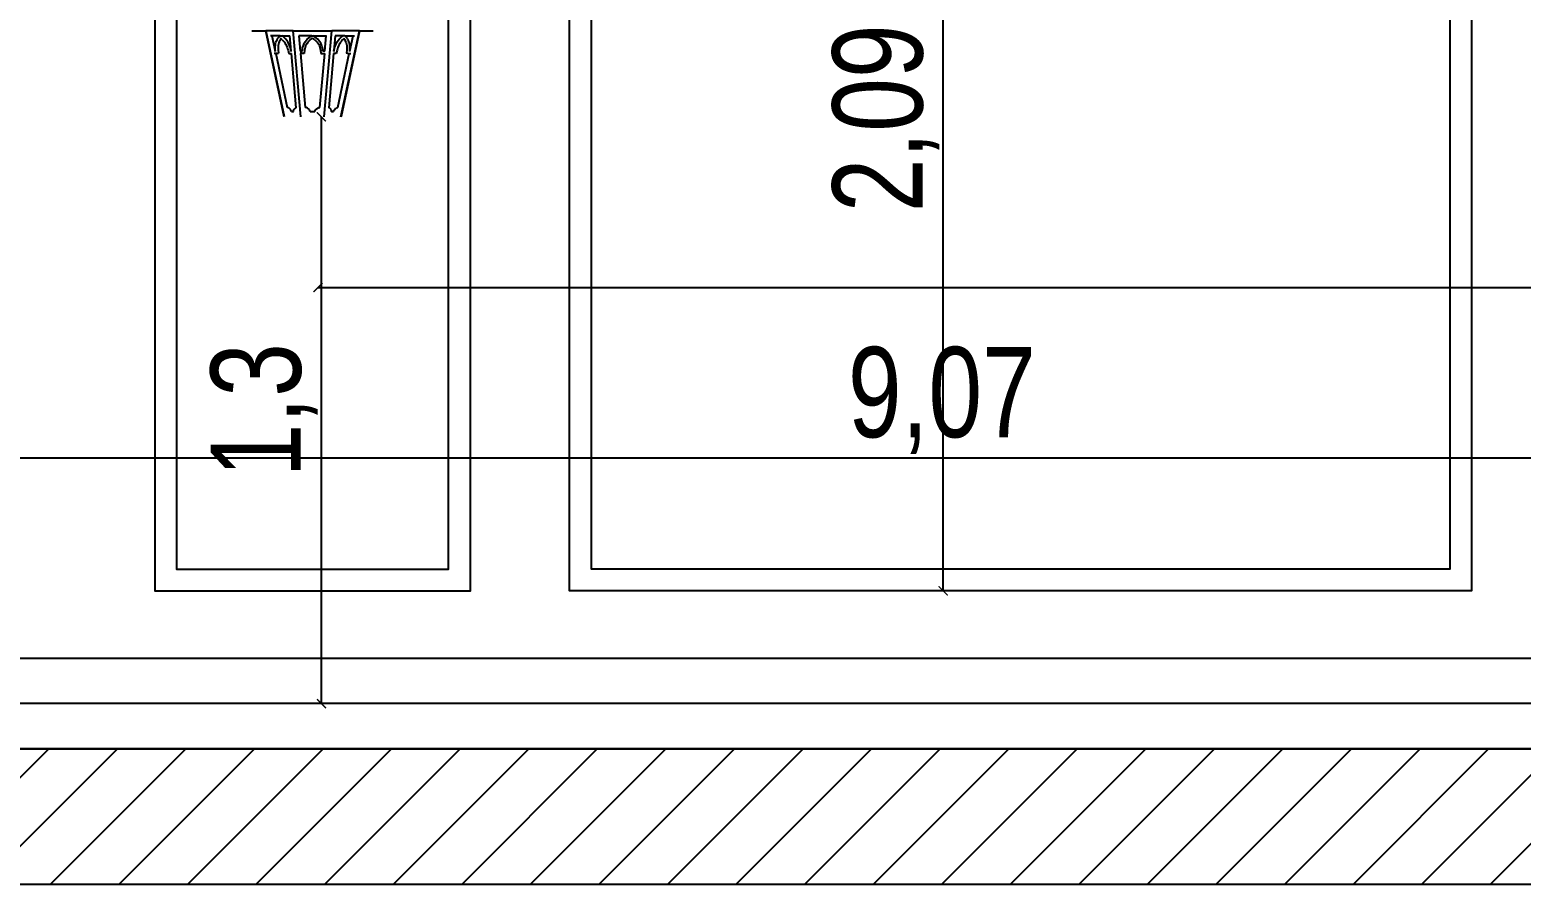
# Model space of a CAD drawing. Header units: inches. Extents: x -279 to 561, y -345 to 342.
# Drawn here: x -222.383 to -219.076, y 56.928 to 58.821 of the extents above; entities that cross this region are included whole.
import ezdxf

# ---------------------------------------------------------------- set-up
doc = ezdxf.new("R2010")
doc.units = ezdxf.units.IN
doc.header["$LTSCALE"] = 0.5
doc.header["$MEASUREMENT"] = 0
doc.layers.add('Edges', color=7, linetype='Continuous')
doc.layers.add('WAL', color=7, linetype='Continuous')
doc.styles.add('ROM', font='AGENCYR.TTF', dxfattribs={"width": 0.8})
doc.dimstyles.new('Copy(9) of ISO-25', dxfattribs={"dimtxt": 0.2, "dimasz": 0.02, "dimexe": 0.05, "dimexo": 0.05, "dimgap": 0.02, "dimtad": 1, "dimtxsty": 'ROM', "dimblk": 'ARCHTICK', "dimcen": 0.03, "dimse1": 1, "dimse2": 1, "dimclrd": 248, "dimclrt": 248, "dimadec": 0, "dimazin": 0, "dimtfac": 1, "dimtmove": 0, "dimatfit": 3, "dimldrblk": 'DOT', "dimfxl": 1, "dimarcsym": 0})

# ---------------------------------------------------------------- blocks, each defined once
blk = doc.blocks.new('xx')
at = {"layer": 'Edges'}
for p, q in [((37.975, 12.3431), (37.989, 12.3431)), ((38.0165, 12.3431), (37.989, 12.3431)), ((37.989, 12.3431), (38.0074, 12.257)), ((38.0075, 12.2568), (37.989, 12.3431)), ((37.9952, 12.3381), (37.9937, 12.3381)), ((37.9952, 12.3381), (37.9985, 12.3228)), ((38.0035, 12.3381), (37.9952, 12.3381)), ((37.9998, 12.3329), (38.0004, 12.3342)), ((38.0004, 12.3342), (38.001, 12.3353)), ((38.001, 12.3353), (38.0018, 12.3364)), ((38.0018, 12.3364), (38.0026, 12.3373)), ((38.0026, 12.3373), (38.0035, 12.3381)), ((38.0037, 12.3342), (38.0032, 12.3332)), ((38.0035, 12.3381), (38.0056, 12.3381)), ((38.004, 12.3346), (38.0037, 12.3342)), ((38.0045, 12.3351), (38.0039, 12.3356)), ((38.004, 12.3346), (38.0045, 12.3351)), ((38.0057, 12.3341), (38.0045, 12.3351)), ((38.0061, 12.3377), (38.0056, 12.3381)), ((38.0056, 12.3381), (38.0133, 12.3381)), ((38.0057, 12.3341), (38.006, 12.3338)), ((38.006, 12.3338), (38.0069, 12.3327)), ((38.0072, 12.3368), (38.0061, 12.3377)), ((38.0083, 12.3358), (38.0072, 12.3368)), ((38.0093, 12.3346), (38.0083, 12.3358)), ((38.0102, 12.3334), (38.0093, 12.3346)), ((38.0147, 12.3228), (38.0133, 12.3381)), ((38.0242, 12.2568), (38.0165, 12.3431)), ((38.0165, 12.3431), (38.0554, 12.3431)), ((38.0242, 12.2568), (38.0165, 12.3431)), ((38.0222, 12.3381), (38.0221, 12.3381)), ((38.0222, 12.3381), (38.0235, 12.3228)), ((38.0352, 12.3381), (38.0222, 12.3381)), ((38.0296, 12.3334), (38.0307, 12.3346)), ((38.0307, 12.3346), (38.0319, 12.3358)), ((38.0319, 12.3358), (38.0332, 12.3368)), ((38.0334, 12.3338), (38.0323, 12.3327)), ((38.0332, 12.3368), (38.0345, 12.3377)), ((38.0338, 12.3341), (38.0334, 12.3338)), ((38.0338, 12.3341), (38.036, 12.3356)), ((38.0345, 12.3377), (38.0352, 12.3381)), ((38.0352, 12.3381), (38.0368, 12.3381)), ((38.0382, 12.3341), (38.036, 12.3356)), ((38.0374, 12.3377), (38.0368, 12.3381)), ((38.0368, 12.3381), (38.0498, 12.3381)), ((38.0388, 12.3368), (38.0374, 12.3377)), ((38.0382, 12.3341), (38.0386, 12.3338)), ((38.0386, 12.3338), (38.0397, 12.3327)), ((38.0401, 12.3358), (38.0388, 12.3368)), ((38.0413, 12.3346), (38.0401, 12.3358)), ((38.0424, 12.3334), (38.0413, 12.3346)), ((38.0478, 12.2568), (38.0555, 12.3431)), ((38.0478, 12.2568), (38.0555, 12.3431)), ((38.0485, 12.3228), (38.0498, 12.3381)), ((38.0498, 12.3381), (38.0499, 12.3381)), ((38.0554, 12.3431), (38.0554, 12.3431)), ((38.0554, 12.3431), (38.0555, 12.3431)), ((38.083, 12.3431), (38.0555, 12.3431)), ((38.0587, 12.3381), (38.0573, 12.3228)), ((38.0664, 12.3381), (38.0587, 12.3381)), ((38.0618, 12.3334), (38.0627, 12.3346)), ((38.0627, 12.3346), (38.0637, 12.3358)), ((38.0637, 12.3358), (38.0648, 12.3368)), ((38.0645, 12.2568), (38.083, 12.3431)), ((38.083, 12.3431), (38.0646, 12.2571)), ((38.0646, 12.2571), (38.083, 12.3431)), ((38.0648, 12.3368), (38.0659, 12.3377)), ((38.0659, 12.3338), (38.0651, 12.3327)), ((38.0659, 12.3377), (38.0664, 12.3381)), ((38.0663, 12.3341), (38.0659, 12.3338)), ((38.0663, 12.3341), (38.0675, 12.3351)), ((38.0685, 12.3381), (38.0664, 12.3381)), ((38.0675, 12.3351), (38.0681, 12.3356)), ((38.068, 12.3346), (38.0675, 12.3351)), ((38.068, 12.3346), (38.0683, 12.3342)), ((38.0683, 12.3342), (38.0688, 12.3332)), ((38.0694, 12.3373), (38.0685, 12.3381)), ((38.0685, 12.3381), (38.0768, 12.3381)), ((38.0702, 12.3364), (38.0694, 12.3373)), ((38.071, 12.3353), (38.0702, 12.3364)), ((38.0716, 12.3342), (38.071, 12.3353)), ((38.0722, 12.3329), (38.0716, 12.3342)), ((38.0735, 12.3228), (38.0768, 12.3381)), ((38.0768, 12.3381), (38.0783, 12.3381)), ((38.083, 12.3431), (38.097, 12.3431)), ((37.9991, 12.3202), (37.9975, 12.3202)), ((37.9984, 12.3256), (37.9985, 12.3272)), ((37.9985, 12.324), (37.9984, 12.3256)), ((37.9985, 12.3272), (37.9987, 12.3287)), ((37.9986, 12.3228), (37.9985, 12.324)), ((37.9985, 12.3228), (37.9986, 12.3228)), ((37.9986, 12.3224), (37.9986, 12.3228)), ((37.9987, 12.3287), (37.9989, 12.3302)), ((37.9989, 12.3302), (37.9993, 12.3316)), ((37.9991, 12.3202), (38.0106, 12.2663)), ((38.0004, 12.3202), (37.9991, 12.3202)), ((37.9993, 12.3316), (37.9998, 12.3329)), ((38.0004, 12.3202), (38.0018, 12.3207)), ((38.0015, 12.327), (38.0014, 12.3256)), ((38.0014, 12.3256), (38.0015, 12.3241)), ((38.0016, 12.3283), (38.0015, 12.327)), ((38.0015, 12.3241), (38.0018, 12.3207)), ((38.0019, 12.3296), (38.0016, 12.3283)), ((38.0022, 12.3309), (38.0019, 12.3296)), ((38.0026, 12.3321), (38.0022, 12.3309)), ((38.0032, 12.3332), (38.0026, 12.3321)), ((38.0069, 12.3327), (38.0078, 12.3316)), ((38.0078, 12.3316), (38.0086, 12.3305)), ((38.0086, 12.3305), (38.0093, 12.3292)), ((38.0093, 12.3292), (38.0099, 12.3279)), ((38.0099, 12.3279), (38.0105, 12.3265)), ((38.0111, 12.332), (38.0102, 12.3334)), ((38.0105, 12.3265), (38.011, 12.3251)), ((38.011, 12.3251), (38.0114, 12.3237)), ((38.0119, 12.3306), (38.0111, 12.332)), ((38.0114, 12.3237), (38.0121, 12.3202)), ((38.0126, 12.3291), (38.0119, 12.3306)), ((38.0121, 12.3202), (38.0149, 12.3202)), ((38.0133, 12.3276), (38.0126, 12.3291)), ((38.0138, 12.326), (38.0133, 12.3276)), ((38.0143, 12.3244), (38.0138, 12.326)), ((38.0146, 12.3228), (38.0143, 12.3244)), ((38.0147, 12.3228), (38.0146, 12.3228)), ((38.0147, 12.3224), (38.0147, 12.3228)), ((38.0197, 12.2659), (38.0149, 12.3202)), ((38.0235, 12.3228), (38.0257, 12.3228)), ((38.0238, 12.3202), (38.0237, 12.3202)), ((38.0238, 12.3202), (38.0285, 12.2663)), ((38.0277, 12.3202), (38.0238, 12.3202)), ((38.0257, 12.3228), (38.0258, 12.3244)), ((38.0258, 12.3244), (38.0261, 12.326)), ((38.0261, 12.326), (38.0266, 12.3276)), ((38.0266, 12.3276), (38.0271, 12.3291)), ((38.0271, 12.3291), (38.0278, 12.3306)), ((38.028, 12.3237), (38.0277, 12.3202)), ((38.0278, 12.3306), (38.0287, 12.332)), ((38.0282, 12.3251), (38.028, 12.3237)), ((38.0286, 12.3265), (38.0282, 12.3251)), ((38.0291, 12.3279), (38.0286, 12.3265)), ((38.0287, 12.332), (38.0296, 12.3334)), ((38.0298, 12.3292), (38.0291, 12.3279)), ((38.0305, 12.3305), (38.0298, 12.3292)), ((38.0314, 12.3316), (38.0305, 12.3305)), ((38.0323, 12.3327), (38.0314, 12.3316)), ((38.0397, 12.3327), (38.0406, 12.3316)), ((38.0406, 12.3316), (38.0415, 12.3305)), ((38.0415, 12.3305), (38.0422, 12.3292)), ((38.0422, 12.3292), (38.0429, 12.3279)), ((38.0433, 12.332), (38.0424, 12.3334)), ((38.0429, 12.3279), (38.0434, 12.3265)), ((38.0442, 12.3306), (38.0433, 12.332)), ((38.0434, 12.3265), (38.0437, 12.3251)), ((38.0434, 12.2663), (38.0482, 12.3202)), ((38.0437, 12.3251), (38.044, 12.3237)), ((38.044, 12.3237), (38.0443, 12.3202)), ((38.0449, 12.3291), (38.0442, 12.3306)), ((38.0443, 12.3202), (38.0482, 12.3202)), ((38.0454, 12.3276), (38.0449, 12.3291)), ((38.0459, 12.326), (38.0454, 12.3276)), ((38.0462, 12.3244), (38.0459, 12.326)), ((38.0463, 12.3228), (38.0462, 12.3244)), ((38.0485, 12.3228), (38.0463, 12.3228)), ((38.0482, 12.3202), (38.0483, 12.3202)), ((38.0571, 12.3202), (38.0523, 12.2659)), ((38.0599, 12.3202), (38.0571, 12.3202)), ((38.0573, 12.3228), (38.0574, 12.3228)), ((38.0573, 12.3228), (38.0573, 12.3224)), ((38.0574, 12.3228), (38.0577, 12.3244)), ((38.0577, 12.3244), (38.0582, 12.326)), ((38.0582, 12.326), (38.0587, 12.3276)), ((38.0587, 12.3276), (38.0593, 12.3291)), ((38.0593, 12.3291), (38.0601, 12.3306)), ((38.0606, 12.3237), (38.0599, 12.3202)), ((38.0601, 12.3306), (38.0609, 12.332)), ((38.061, 12.3251), (38.0606, 12.3237)), ((38.0609, 12.332), (38.0618, 12.3334)), ((38.0615, 12.3265), (38.061, 12.3251)), ((38.0614, 12.2663), (38.0729, 12.3202)), ((38.0621, 12.3279), (38.0615, 12.3265)), ((38.0627, 12.3292), (38.0621, 12.3279)), ((38.0634, 12.3305), (38.0627, 12.3292)), ((38.0642, 12.3316), (38.0634, 12.3305)), ((38.0651, 12.3327), (38.0642, 12.3316)), ((38.0688, 12.3332), (38.0693, 12.3321)), ((38.0693, 12.3321), (38.0698, 12.3309)), ((38.0698, 12.3309), (38.0701, 12.3296)), ((38.0701, 12.3296), (38.0704, 12.3283)), ((38.0705, 12.3241), (38.0702, 12.3207)), ((38.0716, 12.3202), (38.0702, 12.3207)), ((38.0704, 12.3283), (38.0705, 12.327)), ((38.0705, 12.327), (38.0706, 12.3256)), ((38.0706, 12.3256), (38.0705, 12.3241)), ((38.0716, 12.3202), (38.0729, 12.3202)), ((38.0727, 12.3316), (38.0722, 12.3329)), ((38.0731, 12.3302), (38.0727, 12.3316)), ((38.0729, 12.3202), (38.0744, 12.3202)), ((38.0733, 12.3287), (38.0731, 12.3302)), ((38.0735, 12.3272), (38.0733, 12.3287)), ((38.0734, 12.3228), (38.0735, 12.324)), ((38.0735, 12.3228), (38.0734, 12.3228)), ((38.0734, 12.3224), (38.0734, 12.3228)), ((38.0736, 12.3256), (38.0735, 12.3272)), ((38.0735, 12.324), (38.0736, 12.3256)), ((38.011, 12.2662), (38.0106, 12.2663)), ((38.0115, 12.2661), (38.011, 12.2662)), ((38.0119, 12.2659), (38.0115, 12.2661)), ((38.0123, 12.2656), (38.0119, 12.2659)), ((38.0127, 12.2654), (38.0123, 12.2656)), ((38.0131, 12.265), (38.0127, 12.2654)), ((38.0134, 12.2646), (38.0131, 12.265)), ((38.0138, 12.2642), (38.0134, 12.2646)), ((38.0141, 12.2638), (38.0138, 12.2642)), ((38.0144, 12.2633), (38.0141, 12.2638)), ((38.0146, 12.2628), (38.0144, 12.2633)), ((38.0148, 12.2622), (38.0146, 12.2628)), ((38.0148, 12.2622), (38.0168, 12.2622)), ((38.0167, 12.2618), (38.0168, 12.2622)), ((38.0168, 12.2623), (38.0169, 12.2628)), ((38.0168, 12.2622), (38.0168, 12.2623)), ((38.0169, 12.2628), (38.017, 12.2633)), ((38.017, 12.2633), (38.0172, 12.2638)), ((38.0172, 12.2638), (38.0174, 12.2642)), ((38.0174, 12.2642), (38.0177, 12.2646)), ((38.0177, 12.2646), (38.0179, 12.2649)), ((38.0179, 12.2649), (38.0183, 12.2652)), ((38.0183, 12.2652), (38.0186, 12.2654)), ((38.0186, 12.2654), (38.019, 12.2656)), ((38.019, 12.2656), (38.0193, 12.2658)), ((38.0193, 12.2658), (38.0197, 12.2659)), ((38.0197, 12.2658), (38.0197, 12.2659)), ((38.0291, 12.2662), (38.0285, 12.2663)), ((38.0297, 12.2661), (38.0291, 12.2662)), ((38.0302, 12.2659), (38.0297, 12.2661)), ((38.0308, 12.2656), (38.0302, 12.2659)), ((38.0313, 12.2654), (38.0308, 12.2656)), ((38.0317, 12.265), (38.0313, 12.2654)), ((38.0322, 12.2646), (38.0317, 12.265)), ((38.0326, 12.2642), (38.0322, 12.2646)), ((38.0329, 12.2638), (38.0326, 12.2642)), ((38.0332, 12.2633), (38.0329, 12.2638)), ((38.0334, 12.2628), (38.0332, 12.2633)), ((38.0336, 12.2622), (38.0334, 12.2628)), ((38.0336, 12.2622), (38.0384, 12.2622)), ((38.0384, 12.2622), (38.0385, 12.2628)), ((38.0385, 12.2628), (38.0388, 12.2633)), ((38.0388, 12.2633), (38.0391, 12.2638)), ((38.0391, 12.2638), (38.0394, 12.2642)), ((38.0394, 12.2642), (38.0398, 12.2646)), ((38.0398, 12.2646), (38.0403, 12.265)), ((38.0403, 12.265), (38.0407, 12.2654)), ((38.0407, 12.2654), (38.0412, 12.2656)), ((38.0412, 12.2656), (38.0418, 12.2659)), ((38.0418, 12.2659), (38.0423, 12.2661)), ((38.0423, 12.2661), (38.0429, 12.2662)), ((38.0429, 12.2662), (38.0434, 12.2663)), ((38.0433, 12.2658), (38.0433, 12.2657)), ((38.0527, 12.2658), (38.0523, 12.2659)), ((38.0523, 12.2659), (38.0523, 12.2658)), ((38.053, 12.2656), (38.0527, 12.2658)), ((38.0534, 12.2654), (38.053, 12.2656)), ((38.0537, 12.2652), (38.0534, 12.2654)), ((38.0541, 12.2649), (38.0537, 12.2652)), ((38.0543, 12.2646), (38.0541, 12.2649)), ((38.0546, 12.2642), (38.0543, 12.2646)), ((38.0548, 12.2638), (38.0546, 12.2642)), ((38.055, 12.2633), (38.0548, 12.2638)), ((38.0551, 12.2628), (38.055, 12.2633)), ((38.0552, 12.2623), (38.0551, 12.2628)), ((38.0552, 12.2622), (38.0552, 12.2623)), ((38.0552, 12.2622), (38.0572, 12.2622)), ((38.0553, 12.2618), (38.0552, 12.2622)), ((38.0572, 12.2622), (38.0574, 12.2628)), ((38.0574, 12.2628), (38.0576, 12.2633)), ((38.0576, 12.2633), (38.0579, 12.2638)), ((38.0579, 12.2638), (38.0582, 12.2642)), ((38.0582, 12.2642), (38.0586, 12.2646)), ((38.0586, 12.2646), (38.0589, 12.265)), ((38.0589, 12.265), (38.0593, 12.2654)), ((38.0593, 12.2654), (38.0597, 12.2656)), ((38.0597, 12.2656), (38.0601, 12.2659)), ((38.0601, 12.2659), (38.0605, 12.2661)), ((38.0605, 12.2661), (38.061, 12.2662)), ((38.061, 12.2662), (38.0614, 12.2663))]:
    blk.add_line(p, q, dxfattribs=at)
blk = doc.blocks.new('_ArchTick')
at = {"color": 0, "linetype": 'ByBlock', "const_width": 0.15}
blk.add_lwpolyline([(-0.5, -0.5), (0.5, 0.5)], dxfattribs=at)
blk = doc.blocks.new('*D585')
at = {"layer": 'Defpoints', "color": 0, "transparency": 16777216}
for p in [(-221.7366, 58.6281), (-221.7302, 58.6281), (-221.6891, 57.3281)]:
    blk.add_point(p, dxfattribs=at)
at = {"layer": 'WAL', "color": 248, "lineweight": -2, "transparency": 16777216}
blk.add_line((-221.7366, 57.3281), (-221.7366, 58.6281), dxfattribs=at)
at = {"layer": 'WAL', "color": 248, "lineweight": -2, "transparency": 16777216, "xscale": 0.02, "yscale": 0.02, "zscale": 0.02}
for p, rotation in [((-221.7366, 58.6281), 90), ((-221.7366, 57.3281), 270)]:
    blk.add_blockref('_ArchTick', p, dxfattribs=dict(at, rotation=rotation))
at = {"layer": 'WAL', "color": 248, "transparency": 16777216, "insert": (-221.8637, 57.9781), "char_height": 0.2, "attachment_point": 5, "rotation": 90, "style": 'ROM'}
blk.add_mtext('1,3', dxfattribs=at)
blk = doc.blocks.new('_DOT')
at = {"color": 0, "linetype": 'ByBlock'}
blk.add_line((-0.5, 0), (-1, 0), dxfattribs=at)
at = {"color": 0, "linetype": 'ByBlock', "const_width": 0.5}
blk.add_lwpolyline([(-0.25, 0, 1), (0.25, 0, 1)], format="xyb", close=True, dxfattribs=at)
blk = doc.blocks.new('*D586')
at = {"layer": 'Defpoints', "color": 0, "transparency": 16777216}
for p in [(-220.3579, 59.6718), (-220.2079, 59.6718), (-220.3579, 57.578)]:
    blk.add_point(p, dxfattribs=at)
at = {"layer": 'WAL', "color": 248, "lineweight": -2, "transparency": 16777216}
blk.add_line((-220.3579, 57.578), (-220.3579, 59.6718), dxfattribs=at)
at = {"layer": 'WAL', "color": 248, "lineweight": -2, "transparency": 16777216, "xscale": 0.02, "yscale": 0.02, "zscale": 0.02}
for p, rotation in [((-220.3579, 59.6718), 90), ((-220.3579, 57.578), 270)]:
    blk.add_blockref('_ArchTick', p, dxfattribs=dict(at, rotation=rotation))
at = {"layer": 'WAL', "color": 248, "transparency": 16777216, "insert": (-220.485, 58.6249), "char_height": 0.2, "attachment_point": 5, "rotation": 90, "style": 'ROM'}
blk.add_mtext('2,09', dxfattribs=at)
blk = doc.blocks.new('*D620')
at = {"layer": 'Defpoints', "color": 0, "transparency": 16777216}
for p in [(-215.8263, 58.6781), (-221.744, 58.6356), (-215.8263, 58.2501)]:
    blk.add_point(p, dxfattribs=at)
at = {"layer": 'WAL', "color": 248, "lineweight": -2, "transparency": 16777216}
blk.add_line((-221.744, 58.2501), (-215.8263, 58.2501), dxfattribs=at)
at = {"layer": 'WAL', "color": 248, "lineweight": -2, "transparency": 16777216, "xscale": 0.02, "yscale": 0.02, "zscale": 0.02, "rotation": 180}
blk.add_blockref('_ArchTick', (-221.744, 58.2501), dxfattribs=at)
at = {"layer": 'WAL', "color": 248, "lineweight": -2, "transparency": 16777216, "xscale": 0.02, "yscale": 0.02, "zscale": 0.02}
blk.add_blockref('_ArchTick', (-215.8263, 58.2501), dxfattribs=at)
at = {"layer": 'WAL', "color": 248, "transparency": 16777216, "insert": (-218.7852, 58.3772), "char_height": 0.2, "attachment_point": 5, "style": 'ROM'}
blk.add_mtext('5,92', dxfattribs=at)
blk = doc.blocks.new('*D593')
at = {"layer": 'Defpoints', "color": 0, "transparency": 16777216}
for p in [(-224.8954, 58.6073), (-215.8263, 58.3806), (-215.8263, 57.8726)]:
    blk.add_point(p, dxfattribs=at)
at = {"layer": 'WAL', "color": 248, "lineweight": -2, "transparency": 16777216}
blk.add_line((-224.8954, 57.8726), (-215.8263, 57.8726), dxfattribs=at)
at = {"layer": 'WAL', "color": 248, "lineweight": -2, "transparency": 16777216, "xscale": 0.02, "yscale": 0.02, "zscale": 0.02, "rotation": 180}
blk.add_blockref('_ArchTick', (-224.8954, 57.8726), dxfattribs=at)
at = {"layer": 'WAL', "color": 248, "lineweight": -2, "transparency": 16777216, "xscale": 0.02, "yscale": 0.02, "zscale": 0.02}
blk.add_blockref('_ArchTick', (-215.8263, 57.8726), dxfattribs=at)
at = {"layer": 'WAL', "color": 248, "transparency": 16777216, "insert": (-220.3609, 57.9997), "char_height": 0.2, "attachment_point": 5, "style": 'ROM'}
blk.add_mtext('9,07', dxfattribs=at)

msp = doc.modelspace()

# ---------------------------------------------------------------- hatches: boundary and pattern name
at = {"linetype": 'Continuous', "lineweight": -3}
h = msp.add_hatch(dxfattribs=at)
h.set_pattern_fill('ANSI31', scale=0.86)
h.set_pattern_definition([(45, (-121.36726, 86.4447), (-0.07601398, 0.07601398), [])])
h.paths.add_polyline_path([(-215.7319, 57.2281), (-235.5309, 57.2281), (-235.5309, 56.9281), (-215.5509, 56.9281), (-215.5509, 57.2281)])

# ---------------------------------------------------------------- linework, layer by layer
msp.add_line((-219.1863, 59.5256), (-219.1863, 58.2605))
at = {"color": 7}
for p, q in [((-215.8263, 57.4281), (-235.2556, 57.4281)), ((-215.8263, 57.3281), (-235.2556, 57.3281)), ((-223.0256, 57.2281), (-215.5509, 57.2281))]:
    msp.add_line(p, q, dxfattribs=at)
for points in [[(-221.4063, 59.6718), (-222.1063, 59.6718), (-222.1063, 57.578), (-221.4063, 57.578)], [(-221.1863, 59.6718), (-219.1863, 59.6718), (-219.1863, 57.578), (-221.1863, 57.578)], [(-221.4546, 59.6235), (-222.058, 59.6235), (-222.058, 57.6263), (-221.4546, 57.6263)], [(-221.138, 59.6235), (-219.2346, 59.6235), (-219.2346, 57.6263), (-221.138, 57.6263)]]:
    msp.add_lwpolyline(points, close=True)
at = {"color": 7, "linetype": 'Continuous'}
msp.add_lwpolyline([(-215.5509, 57.2281), (-235.5309, 57.2281), (-235.5309, 56.9281), (-215.5509, 56.9281)], close=True, dxfattribs=at)

# ---------------------------------------------------------------- block references
at = {"xscale": 2.209324571047085, "yscale": 2.209324571047085, "zscale": 2.209324571047085}
msp.add_blockref('xx', (-305.7902, 31.5489), dxfattribs=at)

# ---------------------------------------------------------------- dimensions: what is measured, and where the dimension line sits
at = {"layer": 'WAL'}
for base, p1, p2, picture, middle in [((-220.3579, 59.6718), (-220.3579, 57.578), (-220.2079, 59.6718), '*D586', (-220.485, 58.6249)), ((-221.7366, 58.6281), (-221.6891, 57.3281), (-221.7302, 58.6281), '*D585', (-221.8637, 57.9781))]:
    dim = msp.add_linear_dim(base=base, p1=p1, p2=p2, angle=90, dimstyle='Copy(9) of ISO-25', dxfattribs=at)
    dim.commit()
    dim.dimension.update_dxf_attribs({"geometry": picture, "text_midpoint": middle})
for base, p1, p2, picture, middle in [((-215.8263, 58.2501), (-221.744, 58.6356), (-215.8263, 58.6781), '*D620', (-218.7852, 58.3772)), ((-215.8263, 57.8726), (-224.8954, 58.6073), (-215.8263, 58.3806), '*D593', (-220.3609, 57.9997))]:
    dim = msp.add_linear_dim(base=base, p1=p1, p2=p2, dimstyle='Copy(9) of ISO-25', dxfattribs=at)
    dim.commit()
    dim.dimension.update_dxf_attribs({"geometry": picture, "text_midpoint": middle})

doc.saveas('drawing.dxf')
